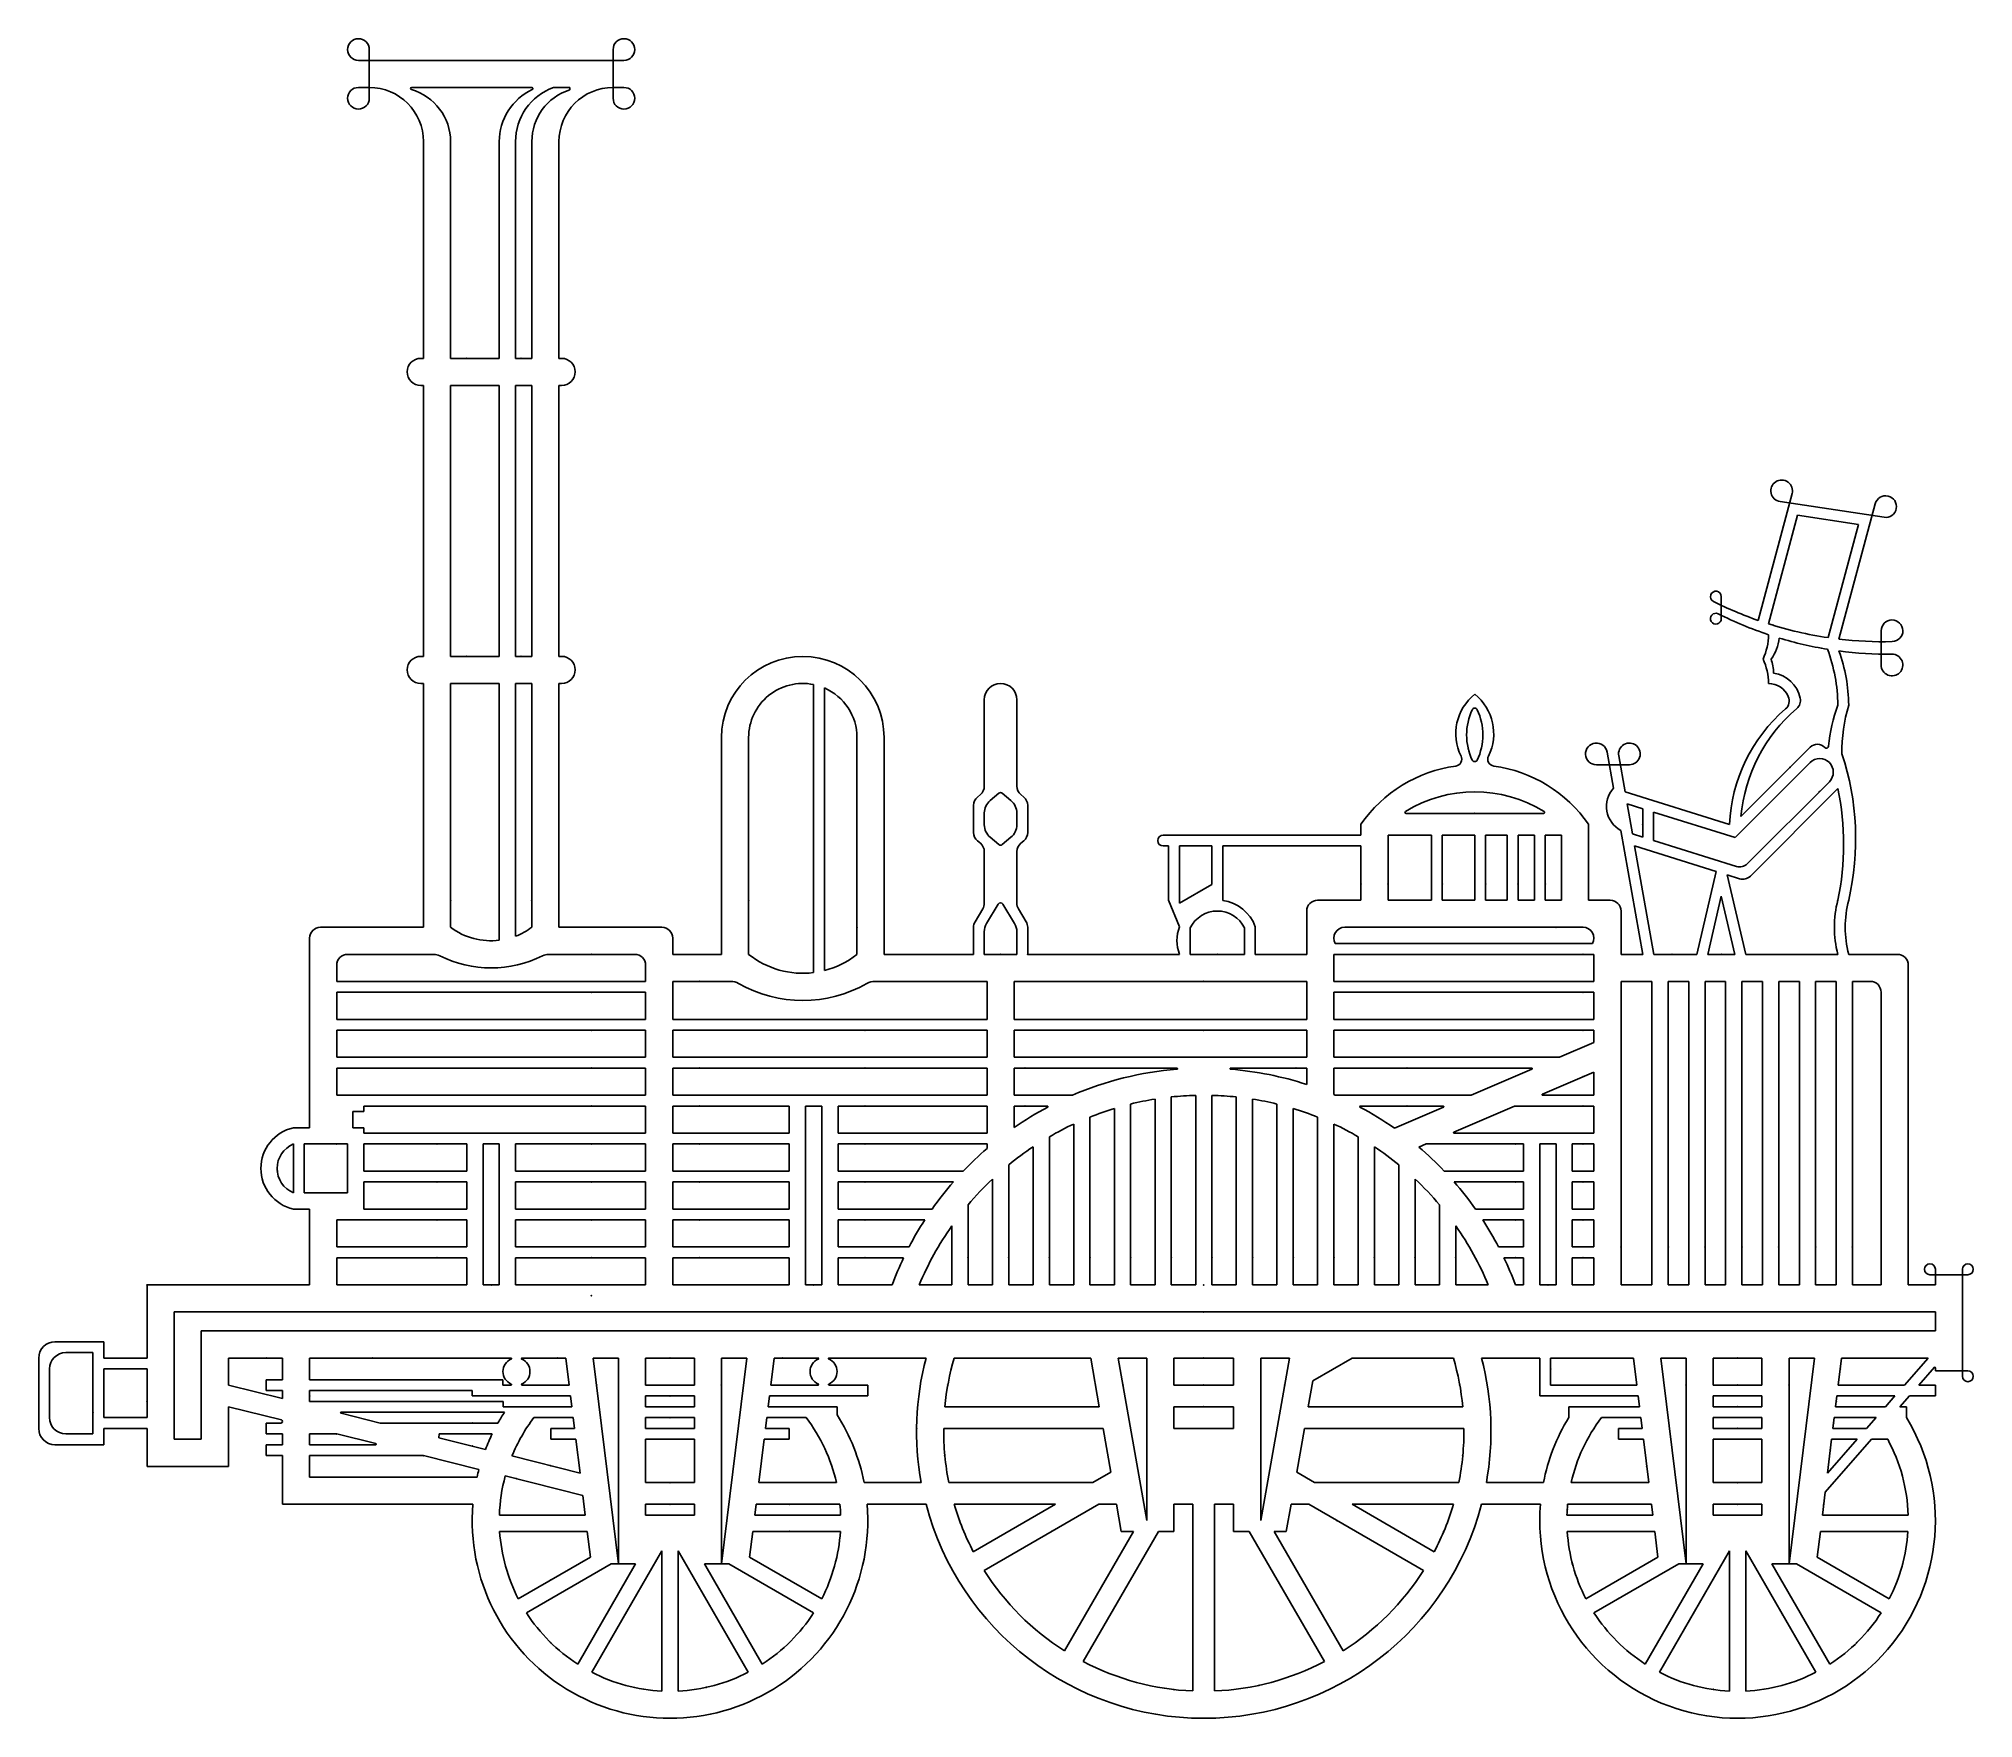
# Model space of a CAD drawing. Extents: x 0 to 357, y 0 to 310.
import ezdxf

# ---------------------------------------------------------------- set-up
doc = ezdxf.new("R2010")
doc.units = 0
doc.layers.add('WHITE', color=7, linetype='CONTINUOUS')

msp = doc.modelspace()

# ---------------------------------------------------------------- linework, layer by layer
at = {"layer": 'WHITE', "linetype": 'CONTINUOUS'}
for p, q in [((61, 299), (61, 308)), ((106, 308), (106, 299)), ((59, 306), (108, 306)), ((61, 301), (59, 301)), ((91.003078, 301), (68.828427, 301)), ((98, 301), (95, 301)), ((98, 300.539392), (98, 301)), ((108, 301), (106, 301)), ((71, 251), (71, 291)), ((76, 291), (76, 251)), ((85, 251), (85, 291)), ((88, 291), (88, 251)), ((91, 251), (91, 291)), ((96, 291), (96, 251)), ((70.5, 251), (71, 251)), ((76, 251), (85, 251)), ((88, 251), (91, 251)), ((96, 251), (96.5, 251)), ((71, 246), (70.5, 246)), ((71, 196), (71, 246)), ((85, 246), (76, 246)), ((76, 246), (76, 196)), ((85, 196), (85, 246)), ((91, 246), (88, 246)), ((88, 246), (88, 196)), ((91, 196), (91, 246)), ((96.5, 246), (96, 246)), ((96, 246), (96, 196)), ((317.298725, 202.634804), (323.567059, 226.028548)), ((324.573185, 222.056053), (319.199182, 202)), ((321.335962, 224.5687), (340.522042, 221.665342)), ((335.799794, 220.357172), (324.573185, 222.056053)), ((338.889436, 224.160466), (332.198504, 199.189566)), ((330.199182, 199.455401), (335.799794, 220.357172)), ((310.5, 202.950534), (310.5, 207.02234)), ((340, 200.722863), (340, 194.399736)), ((70.5, 196), (71, 196)), ((76, 196), (85, 196)), ((88, 196), (91, 196)), ((96, 196), (96.5, 196)), ((71, 191), (70.5, 191)), ((71, 146), (71, 191)), ((76, 191), (76, 146)), ((85, 191), (76, 191)), ((85, 143.590326), (85, 191)), ((91, 191), (88, 191)), ((88, 191), (88, 144.338096)), ((91, 146), (91, 191)), ((96.5, 191), (96, 191)), ((96, 191), (96, 146)), ((143, 137.62521), (143, 190.797959)), ((145, 190.165151), (145, 138.006898)), ((174.5, 172.040166), (174.5, 188)), ((180.5, 188), (180.5, 172.040166)), ((126, 141), (126, 181)), ((131, 181), (131, 141)), ((151, 141), (151, 181)), ((156, 181), (156, 141)), ((314.117628, 166.43892), (326.899819, 179.221112)), ((287.445048, 176), (293.537608, 176)), ((290.595344, 171.651326), (289.414664, 178.347296)), ((291.567992, 177.652704), (292.744661, 170.979484)), ((326.896625, 176.389491), (313.045472, 162.538338)), ((315.297341, 157.719138), (330.432159, 172.853957)), ((332, 171.59337), (315.855777, 155.449148)), ((172.5, 163.5), (172.5, 168.5)), ((173.219631, 170.036443), (173.780369, 170.503724)), ((177.179908, 170.733257), (175.579447, 169.399539)), ((179.420553, 169.399539), (177.820092, 170.733257)), ((181.219631, 170.503723), (181.780369, 170.036443)), ((182.5, 168.5), (182.5, 163.5)), ((292.744661, 170.979484), (312.012261, 164.956735)), ((296, 167.866484), (293.135695, 168.761821)), ((293.135695, 168.761821), (294.11328, 163.217663)), ((296, 162.627904), (296, 167.866484)), ((174.5, 167.094875), (174.5, 164.905125)), ((180.5, 164.905125), (180.5, 167.094875)), ((244, 163), (244, 165)), ((252.319306, 167), (277.680694, 167)), ((286, 165), (286, 151)), ((313.045472, 162.538338), (298, 167.241316)), ((298, 167.241316), (298, 162.002736)), ((173.780369, 161.496277), (173.219631, 161.963557)), ((175.579447, 162.600461), (177.179908, 161.266743)), ((177.820092, 161.266743), (179.420553, 162.600461)), ((181.780369, 161.963557), (181.219631, 161.496276)), ((207.5, 163), (244, 163)), ((208.5, 161), (207.5, 161)), ((208.5, 151), (208.5, 161)), ((216.5, 161), (210.5, 161)), ((210.5, 161), (210.5, 150.420468)), ((216.5, 153.88457), (216.5, 161)), ((244, 161), (218.5, 161)), ((218.5, 161), (218.5, 150.932581)), ((244, 151), (244, 161)), ((249, 163), (249, 151)), ((257, 163), (249, 163)), ((257, 151), (257, 163)), ((259, 163), (259, 151)), ((265, 163), (259, 163)), ((265, 151), (265, 163)), ((267, 163), (267, 151)), ((271, 163), (267, 163)), ((271, 151), (271, 163)), ((273, 163), (273, 151)), ((276, 163), (273, 163)), ((276, 151), (276, 163)), ((278, 163), (278, 151)), ((281, 163), (278, 163)), ((281, 151), (281, 163)), ((296, 141), (291.963963, 163.889506)), ((294.11328, 163.217663), (296, 162.627904)), ((309.567978, 156.291335), (294.504314, 161)), ((294.504314, 161), (298.030853, 141)), ((298, 162.002736), (313.28643, 157.224438)), ((174.5, 150.441269), (174.5, 159.959834)), ((180.5, 159.959834), (180.5, 150.441269)), ((210.5, 150.420468), (216.5, 153.88457)), ((306, 141), (309.567978, 156.291335)), ((313.844866, 154.954447), (311.578675, 155.662823)), ((311.578675, 155.662823), (315, 141)), ((177.071254, 150.285423), (174.927521, 146.712535)), ((180.072479, 146.712535), (177.928746, 150.285423)), ((210.5, 146.1), (208.5, 151)), ((236, 151), (244, 151)), ((249, 151), (257, 151)), ((259, 151), (265, 151)), ((267, 151), (271, 151)), ((273, 151), (276, 151)), ((278, 151), (281, 151)), ((286, 151), (290, 151)), ((310.5, 151.714286), (308, 141)), ((313, 141), (310.5, 151.714286)), ((172.785014, 147.028992), (174.214986, 149.412278)), ((180.785014, 149.412277), (182.214986, 147.028992)), ((234, 141), (234, 149)), ((292, 149), (292, 141)), ((50, 109), (50, 144)), ((52, 146), (71, 146)), ((96, 146), (115, 146)), ((117, 144), (117, 141)), ((172.5, 141), (172.5, 146)), ((174.5, 145.169048), (174.5, 141)), ((180.5, 141), (180.5, 145.169048)), ((182.5, 146), (182.5, 141)), ((212.5, 145.875), (212.5, 141)), ((222.5, 141), (222.5, 145.875)), ((224.5, 146.1), (224.5, 141)), ((239.267949, 143), (286.732051, 143)), ((285, 146), (241, 146)), ((72.893398, 141), (57, 141)), ((110, 141), (94.106602, 141)), ((117, 141), (126, 141)), ((156, 141), (172.5, 141)), ((174.5, 141), (180.5, 141)), ((182.5, 141), (210.5, 141)), ((212.5, 141), (222.5, 141)), ((224.5, 141), (234, 141)), ((287, 141), (239, 141)), ((239, 141), (239, 136)), ((287, 136), (287, 141)), ((292, 141), (296, 141)), ((298.030853, 141), (306, 141)), ((308, 141), (313, 141)), ((315, 141), (332, 141)), ((334, 141), (343, 141)), ((55, 139), (55, 136)), ((55, 136), (112, 136)), ((112, 136), (112, 139)), ((127.686473, 136), (117, 136)), ((117, 136), (117, 129)), ((175, 136), (154.313527, 136)), ((175, 129), (175, 136)), ((234, 136), (180, 136)), ((180, 136), (180, 129)), ((234, 129), (234, 136)), ((239, 136), (287, 136)), ((292, 136), (292, 80)), ((297.7, 136), (292, 136)), ((297.7, 80), (297.7, 136)), ((300.7, 136), (300.7, 80)), ((304.5, 136), (300.7, 136)), ((304.5, 80), (304.5, 136)), ((307.5, 136), (307.5, 80)), ((311.3, 136), (307.5, 136)), ((311.3, 80), (311.3, 136)), ((314.3, 136), (314.3, 80)), ((318.1, 136), (314.3, 136)), ((318.1, 80), (318.1, 136)), ((321.1, 136), (321.1, 80)), ((324.9, 136), (321.1, 136)), ((324.9, 80), (324.9, 136)), ((327.9, 136), (327.9, 80)), ((331.7, 136), (327.9, 136)), ((331.7, 80), (331.7, 136)), ((334.7, 136), (334.7, 80)), ((338, 136), (334.7, 136)), ((345, 139), (345, 80)), ((112, 134), (55, 134)), ((55, 134), (55, 129)), ((112, 129), (112, 134)), ((287, 134), (239, 134)), ((239, 134), (239, 129)), ((287, 129), (287, 134)), ((340, 80), (340, 134)), ((55, 129), (112, 129)), ((117, 129), (175, 129)), ((180, 129), (234, 129)), ((239, 129), (287, 129)), ((112, 127), (55, 127)), ((55, 127), (55, 122)), ((112, 122), (112, 127)), ((175, 127), (117, 127)), ((117, 127), (117, 122)), ((175, 122), (175, 127)), ((234, 127), (180, 127)), ((180, 127), (180, 122)), ((234, 122), (234, 127)), ((287, 127), (239, 127)), ((239, 127), (239, 122)), ((287, 124.720353), (287, 127)), ((55, 122), (112, 122)), ((117, 122), (175, 122)), ((180, 122), (234, 122)), ((239, 122), (280.659033, 122)), ((280.659033, 122), (287, 124.720353)), ((112, 120), (55, 120)), ((55, 120), (55, 115)), ((112, 115), (112, 120)), ((175, 120), (117, 120)), ((117, 120), (117, 115)), ((175, 115), (175, 120)), ((210.047097, 120), (180, 120)), ((180, 120), (180, 115)), ((234, 120), (219.952903, 120)), ((234, 116.982585), (234, 120)), ((275.510431, 120), (239, 120)), ((239, 120), (239, 115.10891)), ((264.342488, 115), (275.549857, 119.8081)), ((287, 119.279647), (277.471728, 115.1919)), ((287, 115), (287, 119.279647)), ((55, 115), (112, 115)), ((117, 115), (175, 115)), ((180, 115), (190.74549, 115)), ((206, 80), (206, 114.283398)), ((209, 114.682631), (209, 80)), ((213.5, 80), (213.5, 114.980216)), ((216.5, 114.980216), (216.5, 80)), ((221, 80), (221, 114.682631)), ((224, 114.283398), (224, 80)), ((239.25451, 115), (264.342488, 115)), ((277.511154, 115), (287, 115)), ((60, 112), (58, 112)), ((58, 112), (58, 109)), ((112, 113), (60, 113)), ((60, 113), (60, 112)), ((112, 108), (112, 113)), ((138.5, 113), (117, 113)), ((117, 113), (117, 108)), ((138.5, 108), (138.5, 113)), ((144.5, 113), (141.5, 113)), ((141.5, 113), (141.5, 80)), ((144.5, 80), (144.5, 113)), ((175, 113), (147.5, 113)), ((147.5, 113), (147.5, 108)), ((175, 108), (175, 113)), ((186.143025, 113), (180, 113)), ((180, 113), (180, 109.031967)), ((194, 110.981084), (194, 80)), ((198.5, 80), (198.5, 112.553996)), ((201.5, 113.374576), (201.5, 80)), ((228.5, 80), (228.5, 113.374576)), ((231.5, 112.553996), (231.5, 80)), ((236, 80), (236, 110.981084)), ((259.193885, 113), (243.856975, 113)), ((250.1643, 108.917382), (259.233312, 112.8081)), ((272.362552, 113), (261.155183, 108.1919)), ((287, 113), (272.362552, 113)), ((287, 108), (287, 113)), ((47, 109), (50, 109)), ((58, 109), (60, 109)), ((60, 109), (60, 108)), ((60, 108), (112, 108)), ((117, 108), (138.5, 108)), ((147.5, 108), (175, 108)), ((186.5, 107.344058), (186.5, 80)), ((191, 80), (191, 109.68822)), ((239, 109.68822), (239, 80)), ((243.5, 80), (243.5, 107.344058)), ((261.194609, 108), (287, 108)), ((47, 97), (47, 106)), ((57, 106), (49, 106)), ((49, 106), (49, 97)), ((57, 97), (57, 106)), ((79, 106), (60, 106)), ((60, 106), (60, 101)), ((79, 101), (79, 106)), ((85, 106), (82, 106)), ((82, 106), (82, 80)), ((85, 80), (85, 106)), ((112, 106), (88, 106)), ((88, 106), (88, 101)), ((112, 101), (112, 106)), ((138.5, 106), (117, 106)), ((117, 106), (117, 101)), ((138.5, 101), (138.5, 106)), ((175, 106), (147.5, 106)), ((147.5, 106), (147.5, 101)), ((175, 105.159926), (175, 106)), ((183.5, 80), (183.5, 105.480207)), ((246.5, 105.480207), (246.5, 80)), ((256.046007, 106), (254.695177, 105.420477)), ((274, 106), (256.046007, 106)), ((274, 101), (274, 106)), ((280, 106), (277, 106)), ((277, 106), (277, 80)), ((280, 80), (280, 106)), ((287, 106), (283, 106)), ((283, 106), (283, 101)), ((287, 101), (287, 106)), ((60, 101), (79, 101)), ((88, 101), (112, 101)), ((117, 101), (138.5, 101)), ((147.5, 101), (170.621303, 101)), ((179, 102.156416), (179, 80)), ((251, 80), (251, 102.156416)), ((259.378697, 101), (274, 101)), ((283, 101), (287, 101)), ((49, 97), (57, 97)), ((79, 99), (60, 99)), ((60, 99), (60, 94)), ((79, 94), (79, 99)), ((112, 99), (88, 99)), ((88, 99), (88, 94)), ((112, 94), (112, 99)), ((138.5, 99), (117, 99)), ((117, 99), (117, 94)), ((138.5, 94), (138.5, 99)), ((168.796307, 99), (147.5, 99)), ((147.5, 99), (147.5, 94)), ((176, 80), (176, 99.522652)), ((254, 99.522652), (254, 80)), ((274, 99), (261.203693, 99)), ((274, 94), (274, 99)), ((287, 99), (283, 99)), ((283, 99), (283, 94)), ((287, 94), (287, 99)), ((50, 94), (47, 94)), ((50, 80), (50, 94)), ((60, 94), (79, 94)), ((88, 94), (112, 94)), ((117, 94), (138.5, 94)), ((147.5, 94), (164.869545, 94)), ((171.5, 94.765355), (171.5, 80)), ((258.5, 80), (258.5, 94.765355)), ((265.130455, 94), (274, 94)), ((283, 94), (287, 94)), ((79, 92), (55, 92)), ((55, 92), (55, 87)), ((79, 87), (79, 92)), ((112, 92), (88, 92)), ((88, 92), (88, 87)), ((112, 87), (112, 92)), ((138.5, 92), (117, 92)), ((117, 92), (117, 87)), ((138.5, 87), (138.5, 92)), ((163.518207, 92), (147.5, 92)), ((147.5, 92), (147.5, 87)), ((168.5, 80), (168.5, 90.874284)), ((261.5, 90.874284), (261.5, 80)), ((274, 92), (266.481793, 92)), ((274, 87), (274, 92)), ((287, 92), (283, 92)), ((283, 92), (283, 87)), ((287, 87), (287, 92)), ((55, 87), (79, 87)), ((88, 87), (112, 87)), ((117, 87), (138.5, 87)), ((147.5, 87), (160.606469, 87)), ((269.393531, 87), (274, 87)), ((283, 87), (287, 87)), ((79, 85), (55, 85)), ((55, 85), (55, 80)), ((79, 80), (79, 85)), ((112, 85), (88, 85)), ((88, 85), (88, 80)), ((112, 80), (112, 85)), ((138.5, 85), (117, 85)), ((117, 85), (117, 80)), ((138.5, 80), (138.5, 85)), ((159.610752, 85), (147.5, 85)), ((147.5, 85), (147.5, 80)), ((274, 85), (270.389248, 85)), ((274, 80), (274, 85)), ((287, 85), (283, 85)), ((283, 85), (283, 80)), ((287, 80), (287, 85)), ((350, 80), (350, 82.875)), ((355, 82.875), (355, 63.125)), ((20, 80), (50, 80)), ((20, 66.5), (20, 80)), ((55, 80), (79, 80)), ((82, 80), (85, 80)), ((88, 80), (112, 80)), ((117, 80), (138.5, 80)), ((141.5, 80), (144.5, 80)), ((147.5, 80), (157.5, 80)), ((162.5, 80), (168.5, 80)), ((171.5, 80), (176, 80)), ((179, 80), (183.5, 80)), ((186.5, 80), (191, 80)), ((194, 80), (198.5, 80)), ((201.5, 80), (206, 80)), ((209, 80), (213.5, 80)), ((216.5, 80), (221, 80)), ((224, 80), (228.5, 80)), ((231.5, 80), (236, 80)), ((239, 80), (243.5, 80)), ((246.5, 80), (251, 80)), ((254, 80), (258.5, 80)), ((261.5, 80), (267.5, 80)), ((272.5, 80), (274, 80)), ((277, 80), (280, 80)), ((283, 80), (287, 80)), ((292, 80), (297.7, 80)), ((300.7, 80), (304.5, 80)), ((307.5, 80), (311.3, 80)), ((314.3, 80), (318.1, 80)), ((321.1, 80), (324.9, 80)), ((327.9, 80), (331.7, 80)), ((334.7, 80), (340, 80)), ((345, 80), (350, 80)), ((349, 81.875), (356, 81.875)), ((350, 75), (25, 75)), ((25, 75), (25, 51.5)), ((350, 71.5), (350, 75)), ((30, 51.5), (30, 71.5)), ((30, 71.5), (350, 71.5)), ((3, 69.5), (12, 69.5)), ((12, 69.5), (12, 66.5)), ((0, 53.5), (0, 66.5)), ((2, 64.5), (2, 55.5)), ((10, 67.5), (5, 67.5)), ((10, 52.5), (10, 67.5)), ((12, 66.5), (20, 66.5)), ((20, 64.5), (12, 64.5)), ((12, 64.5), (12, 55.5)), ((20, 55.5), (20, 64.5)), ((45, 66.5), (35, 66.5)), ((35, 66.5), (35, 61.5)), ((45, 62.5), (45, 66.5)), ((87.158335, 66.5), (50, 66.5)), ((50, 66.5), (50, 62.5)), ((97.296638, 66.5), (89.158335, 66.5)), ((97.91056, 61.5), (97.296638, 66.5)), ((107, 66.5), (102.334187, 66.5)), ((102.334187, 66.5), (107, 28.5)), ((107, 28.5), (107, 66.5)), ((121, 66.5), (112, 66.5)), ((112, 66.5), (112, 61.5)), ((121, 61.5), (121, 66.5)), ((126, 66.5), (126, 28.5)), ((126, 28.5), (130.665813, 66.5)), ((130.665813, 66.5), (126, 66.5)), ((135.703362, 66.5), (135.08944, 61.5)), ((143.841665, 66.5), (135.703362, 66.5)), ((163.748171, 66.5), (145.841665, 66.5)), ((194.133058, 66.5), (168.937542, 66.5)), ((195.72, 57.5), (194.133058, 66.5)), ((199.210191, 66.5), (204.5, 36.499998)), ((204.5, 66.5), (199.210191, 66.5)), ((204.5, 36.499998), (204.5, 66.5)), ((220.5, 66.5), (209.5, 66.5)), ((209.5, 66.5), (209.5, 61.5)), ((220.5, 61.5), (220.5, 66.5)), ((225.5, 66.5), (225.5, 36.5)), ((225.5, 36.5), (230.789809, 66.5)), ((230.789809, 66.5), (225.5, 66.5)), ((242.382686, 66.5), (235.128443, 62.311761)), ((261.062458, 66.5), (242.382686, 66.5)), ((277, 66.5), (266.251829, 66.5)), ((277, 59.5), (277, 66.5)), ((279, 66.5), (279, 61.5)), ((294.296638, 66.5), (279, 66.5)), ((294.91056, 61.5), (294.296638, 66.5)), ((299.334187, 66.5), (304, 28.5)), ((304, 66.5), (299.334187, 66.5)), ((304, 28.5), (304, 66.5)), ((318, 66.5), (309, 66.5)), ((309, 66.5), (309, 61.5)), ((318, 61.5), (318, 66.5)), ((323, 66.5), (323, 28.5)), ((323, 28.5), (327.665813, 66.5)), ((327.665813, 66.5), (323, 66.5)), ((332.703362, 66.5), (332.08944, 61.5)), ((348.671355, 66.5), (332.703362, 66.5)), ((344.297294, 61.5), (348.671355, 66.5)), ((349.824735, 64.780877), (346.954583, 61.5)), ((350, 64.125), (350, 64.715035)), ((35, 61.5), (45, 59)), ((42, 60.5), (42, 62.5)), ((42, 62.5), (45, 62.5)), ((50, 62.5), (85.658335, 62.5)), ((85.658335, 62.5), (85.667061, 61.5)), ((85.667061, 61.5), (87.158335, 61.5)), ((89.158335, 61.5), (97.91056, 61.5)), ((112, 61.5), (121, 61.5)), ((135.08944, 61.5), (143.841665, 61.5)), ((145.841665, 61.5), (153, 61.5)), ((153, 61.5), (153, 59.5)), ((209.5, 61.5), (220.5, 61.5)), ((235.128443, 62.311761), (234.28, 57.5)), ((279, 61.5), (294.91056, 61.5)), ((309, 61.5), (318, 61.5)), ((332.08944, 61.5), (344.297294, 61.5)), ((346.954583, 61.5), (350, 61.5)), ((356, 64.125), (350, 64.125)), ((350, 61.5), (350, 59.5)), ((44.779118, 55.073348), (35, 57.5)), ((35, 57.5), (35, 46.5)), ((45, 60.5), (42, 60.5)), ((45, 59), (45, 60.5)), ((50, 60.5), (50, 58.5)), ((79.991273, 60.5), (50, 60.5)), ((50, 58.5), (85.693242, 58.5)), ((80, 59.5), (79.991273, 60.5)), ((98.156129, 59.5), (80, 59.5)), ((85.693242, 58.5), (85.701969, 57.5)), ((85.701969, 57.5), (98.401699, 57.5)), ((98.401699, 57.5), (98.156129, 59.5)), ((121, 59.5), (112, 59.5)), ((112, 59.5), (112, 57.5)), ((112, 57.5), (121, 57.5)), ((121, 57.5), (121, 59.5)), ((134.843871, 59.5), (134.598301, 57.5)), ((134.598301, 57.5), (147.341665, 57.5)), ((153, 59.5), (134.843871, 59.5)), ((147.341665, 57.5), (147.341665, 56.020289)), ((167.211403, 57.5), (195.72, 57.5)), ((220.5, 57.5), (209.5, 57.5)), ((209.5, 57.5), (209.5, 53.5)), ((220.5, 53.5), (220.5, 57.5)), ((234.28, 57.5), (262.788597, 57.5)), ((295.156129, 59.5), (277, 59.5)), ((282.335116, 55.5), (282.335116, 57.5)), ((282.335116, 57.5), (295.401699, 57.5)), ((295.401699, 57.5), (295.156129, 59.5)), ((318, 59.5), (309, 59.5)), ((309, 59.5), (309, 57.5)), ((309, 57.5), (318, 57.5)), ((318, 57.5), (318, 59.5)), ((331.843871, 59.5), (331.598301, 57.5)), ((331.598301, 57.5), (340.798045, 57.5)), ((342.547669, 59.5), (331.843871, 59.5)), ((340.798045, 57.5), (342.547669, 59.5)), ((345.204959, 59.5), (343.455334, 57.5)), ((343.455334, 57.5), (344.664884, 57.5)), ((344.664884, 57.5), (344.664888, 55.499993)), ((350, 59.5), (345.204959, 59.5)), ((12, 55.5), (20, 55.5)), ((42, 52.5), (42, 54.5)), ((42, 54.5), (44.709044, 54.5)), ((55.788057, 56.302986), (63, 54.5)), ((85.967231, 56.5), (55.812311, 56.5)), ((63, 54.5), (84.747047, 54.5)), ((98.647268, 55.5), (91.375311, 55.5)), ((98.892837, 53.5), (98.647268, 55.5)), ((121, 55.5), (112, 55.5)), ((112, 55.5), (112, 53.5)), ((121, 53.5), (121, 55.5)), ((134.352732, 55.5), (134.107163, 53.5)), ((141.624689, 55.5), (134.352732, 55.5)), ((295.647268, 55.5), (288.375311, 55.5)), ((295.892837, 53.5), (295.647268, 55.5)), ((318, 55.5), (309, 55.5)), ((309, 55.5), (309, 53.5)), ((318, 53.5), (318, 55.5)), ((331.352732, 55.5), (331.107163, 53.5)), ((339.04842, 55.5), (331.352732, 55.5)), ((337.298796, 53.5), (339.04842, 55.5)), ((12, 50.5), (3, 50.5)), ((5, 52.5), (10, 52.5)), ((20, 53.5), (12, 53.5)), ((12, 53.5), (12, 50.5)), ((20, 46.5), (20, 53.5)), ((25, 51.5), (30, 51.5)), ((45, 52.5), (42, 52.5)), ((42, 48.5), (42, 50.5)), ((42, 50.5), (45, 50.5)), ((45, 50.5), (45, 52.5)), ((55, 52.5), (50, 52.5)), ((50, 52.5), (50, 50.5)), ((50, 50.5), (62.187689, 50.5)), ((62.211943, 50.697014), (55, 52.5)), ((73.880842, 52.5), (73.842823, 51.789294)), ((73.842823, 51.789294), (82.446604, 49.638349)), ((83.693751, 52.5), (73.880842, 52.5)), ((94.5, 51.5), (94.5, 53.5)), ((94.5, 53.5), (98.892837, 53.5)), ((99.138406, 51.5), (94.5, 51.5)), ((99.902827, 45.274293), (99.138406, 51.5)), ((112, 53.5), (121, 53.5)), ((121, 51.5), (112, 51.5)), ((112, 51.5), (112, 43.5)), ((121, 43.5), (121, 51.5)), ((133.861594, 51.5), (132.879318, 43.5)), ((138.5, 51.5), (133.861594, 51.5)), ((134.107163, 53.5), (138.5, 53.5)), ((138.5, 53.5), (138.5, 51.5)), ((196.425308, 53.5), (167.002604, 53.5)), ((197.851973, 45.408983), (196.425308, 53.5)), ((209.5, 53.5), (220.5, 53.5)), ((233.574692, 53.5), (232.148027, 45.408983)), ((262.997396, 53.5), (233.574692, 53.5)), ((291.5, 51.5), (291.5, 53.5)), ((291.5, 53.5), (295.892837, 53.5)), ((296.138406, 51.5), (291.5, 51.5)), ((297.120682, 43.5), (296.138406, 51.5)), ((309, 53.5), (318, 53.5)), ((318, 51.5), (309, 51.5)), ((309, 51.5), (309, 43.5)), ((318, 43.5), (318, 51.5)), ((338.20646, 51.5), (329.662388, 41.73325)), ((330.861594, 51.5), (330.096247, 45.26675)), ((330.096247, 45.26675), (335.549171, 51.5)), ((335.549171, 51.5), (330.861594, 51.5)), ((331.107163, 53.5), (337.298796, 53.5)), ((341.199278, 51.5), (338.20646, 51.5)), ((35, 46.5), (20, 46.5)), ((45, 48.5), (42, 48.5)), ((45, 39.5), (45, 48.5)), ((71, 48.5), (50, 48.5)), ((50, 48.5), (50, 44.5)), ((81.241744, 45.939564), (71, 48.5)), ((87.340355, 48.414911), (99.902827, 45.274293)), ((50, 44.5), (80.887502, 44.5)), ((100.409518, 41.14762), (86.093232, 44.726692)), ((112, 43.5), (121, 43.5)), ((132.879318, 43.5), (147.212375, 43.5)), ((152.322479, 43.5), (162.858366, 43.5)), ((167.949495, 43.5), (194.545517, 43.5)), ((194.545517, 43.5), (197.851973, 45.408983)), ((232.148027, 45.408983), (235.454483, 43.5)), ((235.454483, 43.5), (262.050505, 43.5)), ((267.141634, 43.5), (277.677521, 43.5)), ((282.787625, 43.5), (297.120682, 43.5)), ((309, 43.5), (318, 43.5)), ((80.123497, 39.5), (45, 39.5)), ((100.85739, 37.5), (100.409518, 41.14762)), ((121, 39.5), (112, 39.5)), ((112, 39.5), (112, 37.5)), ((121, 37.5), (121, 39.5)), ((132.388179, 39.5), (132.14261, 37.5)), ((147.856817, 39.5), (132.388179, 39.5)), ((163.748171, 39.5), (152.876503, 39.5)), ((187.617314, 39.5), (168.937542, 39.5)), ((172.466881, 30.752893), (187.617314, 39.5)), ((195.617314, 39.5), (174.466881, 27.288792)), ((198.893886, 39.5), (195.617314, 39.5)), ((199.775521, 34.5), (198.893886, 39.5)), ((213, 39.5), (209.5, 39.5)), ((209.5, 39.5), (209.5, 34.5)), ((213, 5.041685), (213, 39.5)), ((220.5, 39.5), (217, 39.5)), ((217, 39.5), (217, 5.041685)), ((220.5, 34.5), (220.5, 39.5)), ((231.106114, 39.5), (230.224479, 34.5)), ((234.382686, 39.5), (231.106114, 39.5)), ((255.533119, 27.288792), (234.382686, 39.5)), ((261.062458, 39.5), (242.382686, 39.5)), ((242.382686, 39.5), (257.533119, 30.752893)), ((277.123497, 39.5), (266.251829, 39.5)), ((297.611821, 39.5), (282.143183, 39.5)), ((297.85739, 37.5), (297.611821, 39.5)), ((318, 39.5), (309, 39.5)), ((309, 39.5), (309, 37.5)), ((318, 37.5), (318, 39.5)), ((329.662388, 41.73325), (329.14261, 37.5)), ((85.015877, 37.5), (100.85739, 37.5)), ((112, 37.5), (121, 37.5)), ((132.14261, 37.5), (147.984123, 37.5)), ((282.015877, 37.5), (297.85739, 37.5)), ((309, 37.5), (318, 37.5)), ((329.14261, 37.5), (344.984123, 37.5)), ((101.225744, 34.5), (85.063556, 34.5)), ((101.808949, 29.750169), (101.225744, 34.5)), ((131.774256, 34.5), (131.191051, 29.750169)), ((147.936444, 34.5), (131.774256, 34.5)), ((189.288792, 12.466881), (202.009619, 34.5)), ((206.628421, 34.5), (192.752893, 10.466881)), ((202.009619, 34.5), (199.775521, 34.5)), ((209.5, 34.5), (206.628421, 34.5)), ((223.371579, 34.5), (220.5, 34.5)), ((237.247107, 10.466881), (223.371579, 34.5)), ((230.224479, 34.5), (227.990381, 34.5)), ((227.990381, 34.5), (240.711208, 12.466881)), ((298.225744, 34.5), (282.063556, 34.5)), ((298.808949, 29.750169), (298.225744, 34.5)), ((328.774256, 34.5), (328.191051, 29.750169)), ((344.936444, 34.5), (328.774256, 34.5)), ((88.501147, 22.066905), (101.808949, 29.750169)), ((115, 30.901924), (102.066905, 8.501147)), ((115, 5.035735), (115, 30.901924)), ((130.933095, 8.501147), (118, 30.901924)), ((118, 30.901924), (118, 5.035735)), ((131.191051, 29.750169), (144.498853, 22.066905)), ((285.501147, 22.066905), (298.808949, 29.750169)), ((312, 30.901924), (299.066905, 8.501147)), ((312, 5.035735), (312, 30.901924)), ((327.933095, 8.501147), (315, 30.901924)), ((315, 30.901924), (315, 5.035735)), ((328.191051, 29.750169), (341.498853, 22.066905)), ((105.643594, 28.5), (90.001147, 19.468829)), ((99.468829, 10.001147), (110.149147, 28.5)), ((110.149147, 28.5), (105.643594, 28.5)), ((122.850853, 28.5), (133.531171, 10.001147)), ((127.356406, 28.5), (122.850853, 28.5)), ((142.998853, 19.468829), (127.356406, 28.5)), ((302.643594, 28.5), (287.001147, 19.468829)), ((296.468829, 10.001147), (307.149147, 28.5)), ((307.149147, 28.5), (302.643594, 28.5)), ((324.356406, 28.5), (319.850853, 28.5)), ((319.850853, 28.5), (330.531171, 10.001147)), ((339.998853, 19.468829), (324.356406, 28.5))]:
    msp.add_line(p, q, dxfattribs=at)
for centre, radius, start, end in [((59, 308), 2, 0, 270), ((108, 308), 2, -90, 180), ((59, 299), 2, 90, 360), ((61, 291), 10, 0, 90), ((68.828427, 300.8), 0.2, 90, 253.901066), ((66, 291), 10, 0, 73.901067), ((95.642857, 291), 10.642857, 115.335068, 180), ((98.642857, 291), 10.642857, 110.015959, 180), ((101, 291), 10, 107.457603, 180), ((91.003078, 300.8), 0.2, -64.664984, 90), ((106, 291), 10, 90, 180), ((108, 299), 2, 180, 450), ((70.5, 248.5), 2.5, 90, 270), ((96.5, 248.5), 2.5, -90, 90), ((321.635208, 226.546186), 1.999999, -15.000002, 261.394932), ((340.821288, 223.642828), 2, -98.605081, 165), ((309.5, 207.02234), 1, 0, 243.373338), ((309.5, 202.950534), 1, 63.330651, 360), ((340.424083, 268.704599), 70, -116.626661, -109.290765), ((341.367711, 266.39696), 70, -116.669348, -108.463065), ((308.574182, 200), 10.625, -25.057615, 0), ((340.424083, 268.704599), 70, -107.650678, -98.399247), ((342, 200.722863), 2, -88.672045, 180), ((313.800511, 200), 7.398671, -37.460717, -4.858245), ((341.367711, 266.39696), 70, -106.768269, -99.276518), ((302.000961, 186.759866), 30, 0.458626, 20.59452), ((340.424083, 268.704599), 70, -96.74832, -88.672037), ((341.367711, 266.39696), 70, -97.526168, -89.496834), ((304.000961, 186.759866), 30, 0.458627, 19.958401), ((342, 194.399736), 2, 180, 450.503166), ((70.5, 193.5), 2.5, 90, 270), ((96.5, 193.5), 2.5, -90, 90), ((141, 181), 15, 0, 180), ((308.574182, 191), 10.625, 0, 25.057615), ((313.109505, 193), 7.023828, -0.596362, 20.850528), ((319.199182, 187), 6, 12.491085, 81.046755), ((141, 181), 10, 78.463041, 180), ((141, 181), 10, 0, 66.421822), ((177.5, 188), 3, 0, 180), ((319.199182, 187), 4, 23.627066, 90), ((270.814892, 181.723034), 9.314892, 128.627716, 206.351976), ((274.333333, 181.5), 10.833333, 154.585376, 205.414621), ((265, 185.934712), 0.5, 25.41456, 154.585379), ((259.185108, 181.723034), 9.314892, -26.351973, 51.372283), ((255.666667, 181.5), 10.833333, -25.414624, 25.414621), ((341.727299, 163.736707), 29.740073, 130.695522, 177.648894), ((343.659221, 163.784033), 29.660651, 130.482803, 174.864654), ((321.031529, 187.801564), 2, -49.304481, 23.62706), ((323.1045, 187.865151), 2.000001, -49.517197, 12.491076), ((360.170269, 176.683221), 30, 159.885788, 174.765501), ((362.759363, 178.461905), 30.000001, 163.464871, 180.882209), ((287.445048, 178), 2, 9.999988, 270), ((293.537608, 178), 2, -90, 190), ((328.234047, 177.886883), 1.886884, 43.348567, 134.999979), ((329.897048, 179.45668), 0.4, -136.651375, -5.234498), ((265, 150.454545), 25.545455, 97.874904, 145.29195), ((261.325285, 177.022262), 1.275192, -82.125097, 26.351973), ((265, 177.065288), 0.5, -154.58544, -25.414621), ((268.674715, 177.022262), 1.275193, 153.648003, 262.125096), ((265, 150.454545), 25.545454, 34.708049, 82.125096), ((328.664392, 174.621724), 2.5, -45, 135), ((285.292866, 162.296685), 50, -13.05779, 18.304456), ((172.5, 172.040166), 2, -50.194414, 0), ((182.5, 172.040166), 2, 180, 230.194429), ((294.310279, 168.304797), 4.999999, 137.986485, 242.013516), ((283.071703, 161.296685), 50, -11.884162, 11.884163), ((174.5, 168.5), 2, 129.805571, 180), ((177.5, 167.094875), 3, 129.805566, 180), ((177.5, 170.349146), 0.5, 50.194473, 129.805571), ((177.5, 167.094875), 3, 0, 50.194429), ((180.5, 168.5), 2, 0, 50.194433), ((265, 146.666667), 24.333333, 58.301921, 121.698079), ((177.5, 164.905125), 3, 180, 230.194429), ((177.5, 164.905125), 3, -50.194434, 0), ((252.319306, 167.2), 0.2, 121.698025, 270), ((277.680694, 167.2), 0.2, -90, 58.301921), ((174.5, 163.5), 2, 180, 230.194433), ((172.5, 159.959834), 2, 0, 50.194429), ((177.5, 161.650854), 0.5, -129.805527, -50.194429), ((182.5, 159.959834), 2, 129.805586, 180), ((180.5, 163.5), 2, -50.194429, 0), ((207.5, 162), 1, 90, 270), ((313.883127, 159.133352), 2, -107.358437, -45), ((314.441563, 156.863361), 2, -107.358423, -44.99998), ((172.5, 150.441269), 2, -30.963742, 0), ((177.5, 150.028175), 0.5, 30.963796, 149.036243), ((182.5, 150.441269), 2, 180, 210.963757), ((217.5, 143.55), 7.45, 20.01596, 82.286008), ((236, 149), 2, 90, 180), ((290, 149), 2, 0, 90), ((351.364917, 146), 20, 165.522488, 194.477512), ((353.364917, 146), 20, 165.522489, 194.477512), ((174.5, 146), 2, 149.036243, 180), ((177.5, 145.169048), 3, 149.03625, 180), ((177.5, 145.169048), 3, 0, 30.963757), ((180.5, 146), 2, 0, 30.963766), ((217.5, 143.4375), 5.5625, 25.989234, 154.010766), ((52, 144), 2, 90, 180), ((83.5, 156), 12.5, -126.869898, -83.107897), ((83.5, 156), 12.5, -68.899804, -53.130102), ((115, 144), 2, 0, 90), ((217.5, 143.55), 7.45, 159.98404, 200.01596), ((241, 144), 2, 90, 210), ((285, 144), 2, -29.999997, 90), ((57, 139), 2, 90, 180), ((72.893398, 138.5), 2.5, 63.474642, 90), ((83.5, 159.75), 21.25, -116.525352, -63.474647), ((94.106602, 138.5), 2.5, 90, 116.525352), ((110, 139), 2, 0, 90), ((141, 153.535714), 16.035714, -128.580093, -82.835321), ((141, 153.535714), 16.035714, -75.555433, -51.419908), ((343, 139), 2, 0, 90), ((127.686473, 133), 3, 60.541534, 90), ((154.313527, 133), 3, 90, 119.458469), ((338, 134), 2, 0, 90), ((141, 156.571429), 24.071429, -119.458469, -60.541531), ((215, 58.671875), 61.328125, 94.624736, 113.296385), ((210.047097, 119.9), 0.1, -85.375373, 90), ((219.952903, 119.9), 0.1, 90, 265.375265), ((215, 58.671875), 61.328125, 71.952285, 85.375265), ((275.510431, 119.9), 0.1, -66.780194, 90), ((215, 58.125), 56.875, 99.104856, 103.730933), ((215, 58.125), 56.875, 91.511273, 96.055658), ((215, 58.125), 56.875, 83.944342, 88.488727), ((215, 58.125), 56.875, 76.269067, 80.895144), ((215, 58.671875), 61.328125, 66.703615, 66.962247), ((277.511154, 115.1), 0.1, 113.219806, 270), ((215, 58.671875), 61.328125, 118.019246, 124.799098), ((186.143025, 112.9), 0.1, -61.9807, 90), ((215, 58.125), 56.875, 106.864535, 111.668185), ((215, 58.125), 56.875, 68.331815, 73.135465), ((243.856975, 112.9), 0.1, 90, 241.980754), ((215, 58.671875), 61.328125, 55.013762, 61.980754), ((259.193885, 112.9), 0.1, -66.779667, 90), ((48.6875, 101.5), 7.6875, 102.680383, 257.319617), ((215, 58.125), 56.875, 114.959531, 120.072729), ((215, 58.125), 56.875, 59.927271, 65.040469), ((261.194609, 108.1), 0.1, 113.219806, 270), ((48.875, 101.5), 4.875, 112.619865, 247.380135), ((215, 58.671875), 61.328125, 130.709893, 136.354763), ((215, 58.125), 56.875, 123.631277, 129.269366), ((215, 58.125), 56.875, 50.730634, 56.368723), ((215, 58.671875), 61.328125, 43.645237, 49.664745), ((215, 58.671875), 61.328125, 138.884459, 144.826736), ((215, 58.125), 56.875, 133.291808, 139.89233), ((215, 58.125), 56.875, 40.10767, 46.708192), ((215, 58.671875), 61.328125, 35.173265, 41.115541), ((215, 58.671875), 61.328125, 147.081912, 152.489521), ((215, 58.125), 56.875, 144.843512, 157.380135), ((215, 58.125), 56.875, 22.619865, 35.156488), ((215, 58.671875), 61.328125, 27.510479, 32.918088), ((215, 58.671875), 61.328125, 154.576896, 159.648978), ((215, 58.671875), 61.328125, 20.351022, 25.423104), ((349, 82.875), 1, 0, 270), ((356, 82.875), 1, -90, 180), ((3, 66.5), 3, 90, 180), ((5, 64.5), 3, 90, 180), ((88.158335, 64), 2.5, 112.619865, 247.380135), ((87.158335, 66.4), 0.1, -67.380135, 90), ((89.158335, 66.4), 0.1, 90, 247.380135), ((88.158335, 64), 2.5, -67.380135, 67.380135), ((144.841665, 64), 2.5, 112.619865, 247.380135), ((143.841665, 66.4), 0.1, -67.380135, 90), ((145.841665, 66.4), 0.1, 90, 247.380135), ((144.841665, 64), 2.5, -67.380135, 67.380135), ((215, 53), 53, 165.243184, 190.325803), ((215, 53), 48, 163.665177, 174.620621), ((215, 53), 48, 5.379379, 16.334823), ((215, 53), 53, -10.325803, 14.756816), ((349.9, 64.715035), 0.1, 0, 138.820167), ((87.158335, 61.6), 0.1, -90, 67.380135), ((89.158335, 61.6), 0.1, 112.619865, 270), ((143.841665, 61.6), 0.1, -90, 67.380135), ((145.841665, 61.6), 0.1, 112.619865, 270), ((356, 63.125), 1, 180, 450), ((5, 55.5), 3, 180, 270), ((44.709044, 54.790956), 0.290956, -90, 76.063757), ((55.812311, 56.4), 0.1, 90, 255.963756), ((116.5, 36.5), 36.5, 146.773841, 150.452122), ((116.5, 36.5), 31.5, 142.902398, 157.774603), ((116.5, 36.5), 31.5, 12.839589, 37.097602), ((116.5, 36.5), 36.5, 11.056729, 32.330514), ((313.5, 36.5), 36.5, 175.285439, 391.369001), ((313.5, 36.5), 36.5, 148.630986, 168.943271), ((313.5, 36.5), 31.5, 142.902398, 167.160412), ((3, 53.5), 3, 180, 270), ((62.187689, 50.6), 0.1, -90, 75.963756), ((116.5, 36.5), 36.5, 154.000955, 158.902582), ((215, 53), 48, 179.403158, 191.415158), ((215, 53), 48, -11.415158, 0.596842), ((313.5, 36.5), 31.5, 1.819219, 28.43689), ((116.5, 36.5), 36.5, 165.011914, 167.339238), ((116.5, 36.5), 31.5, 164.86081, 178.180781), ((116.5, 36.5), 36.5, 175.285439, 364.714561), ((116.5, 36.5), 31.5, 1.819219, 5.465024), ((215, 53), 53, -165.243184, -14.756816), ((215, 53), 48, -163.665177, -152.388015), ((215, 53), 48, -27.611985, -16.334823), ((313.5, 36.5), 31.5, 174.534976, 178.180781), ((116.5, 36.5), 31.5, -176.359724, -152.729403), ((116.5, 36.5), 31.5, -27.270598, -3.640276), ((313.5, 36.5), 31.5, -176.359724, -152.729403), ((313.5, 36.5), 31.5, -27.270598, -3.640276), ((215, 53), 48, -147.611985, -122.388015), ((215, 53), 48, -57.611985, -32.388015), ((116.5, 36.5), 31.5, -147.270597, -122.729403), ((116.5, 36.5), 31.5, -57.270597, -32.729403), ((313.5, 36.5), 31.5, -147.270597, -122.729403), ((313.5, 36.5), 31.5, -57.270597, -32.729403), ((116.5, 36.5), 31.5, -117.270598, -92.729403), ((116.5, 36.5), 31.5, -87.270597, -62.729403), ((215, 53), 48, -117.611985, -92.388015), ((215, 53), 48, -87.611985, -62.388015), ((313.5, 36.5), 31.5, -117.270598, -92.729403), ((313.5, 36.5), 31.5, -87.270597, -62.729403)]:
    msp.add_arc(centre, radius, start, end, dxfattribs=at)
at = {"layer": 'WHITE'}
for p in [(79, 251), (89, 251), (320.133333, 201.709932), (79, 196), (89, 196), (263.818049, 178.894257), (323.199182, 175.520475), (328.578202, 171), (265, 167), (296, 165), (174.849411, 163.5), (244, 154), (249, 154), (259, 154), (267, 154), (273, 154), (278, 154), (76, 151), (91, 151), (131, 151), (214.5, 152.729869), (332, 151), (151, 146), (280, 146), (102, 141), (177.5, 141), (182.5, 141), (217.5, 141), (285, 141), (301.406629, 141), (310.5, 141), (122, 136), (215, 136), (102, 134), (285, 134), (102, 127), (152.5, 127), (215, 127), (285, 127), (102, 120), (122, 120), (152.5, 120), (182, 120), (232, 120), (252.5, 120), (285, 118.421622), (102, 113), (122, 113), (152.5, 113), (182, 113), (252.5, 113), (285, 113), (55, 106), (73.5, 106), (102, 106), (122, 106), (152.5, 106), (272.5, 106), (285, 106), (44.025709, 101), (73.5, 99), (102, 99), (122, 99), (152.5, 99), (272.5, 99), (285, 99), (73.5, 92), (102, 92), (122, 92), (152.5, 92), (272.5, 92), (285, 92), (292, 87), (300.7, 87), (307.5, 87), (314.3, 87), (321.1, 87), (327.9, 87), (334.7, 87), (73.5, 85), (102, 85), (122, 85), (152.5, 85), (164.875156, 85), (171.5, 85), (179, 85), (186.5, 85), (194, 85), (201.5, 85), (209, 85), (216.5, 85), (224, 85), (231.5, 85), (239, 85), (246.5, 85), (254, 85), (261.5, 85), (272.5, 85), (285, 85), (20, 80), (83.5, 80), (143, 80), (215, 80), (278.5, 80), (102, 78), (215, 75), (42, 66.5), (61.538476, 66.5), (95.709377, 66.5), (116.5, 66.5), (137.290623, 66.5), (215, 66.5), (279, 64.5), (313.5, 66.5), (332.457793, 64.5), (102.948109, 61.5), (126, 61.5), (167.758599, 61.5), (200.091825, 61.5), (215, 61.5), (229.908175, 61.5), (262.241401, 61.5), (304, 61.5), (313.5, 61.5), (323, 61.5), (20, 58.5), (50, 59.5), (116.5, 59.5), (215, 57.5), (313.5, 57.5), (331.721086, 58.5), (10, 56.5), (80, 54.5), (116.5, 55.5), (282.335116, 55.5), (331.229948, 54.5), (55, 52.5), (80, 50.25), (144.841665, 50.247727), (162.002359, 53.5), (313.5, 53.5), (71, 48.5), (94.5, 46.625), (167.211403, 48.5), (262.788597, 48.5), (296.752329, 46.5), (330.616025, 49.5), (88.158335, 44.210416), (116.5, 43.5), (313.5, 43.5), (116.5, 39.5), (138.5, 39.5), (313.5, 39.5), (329.388179, 39.5), (169.925062, 36.5), (239.578838, 36.5), (282.063556, 38.5), (138.5, 34.5), (186.95706, 34.5), (259.291647, 34.5), (94.5, 25.530345), (283.032805, 28.5), (343.967195, 28.5), (291.5, 22.066243), (108.159784, 19.054321), (321.840216, 19.054321), (129.601826, 16.806972), (94.5, 13.955599), (335.5, 13.955599), (123.203148, 5.721472), (209.5, 5.316145), (225.216779, 6.099921), (309, 5.323085)]:
    msp.add_point(p, dxfattribs=at)

doc.saveas('drawing.dxf')
